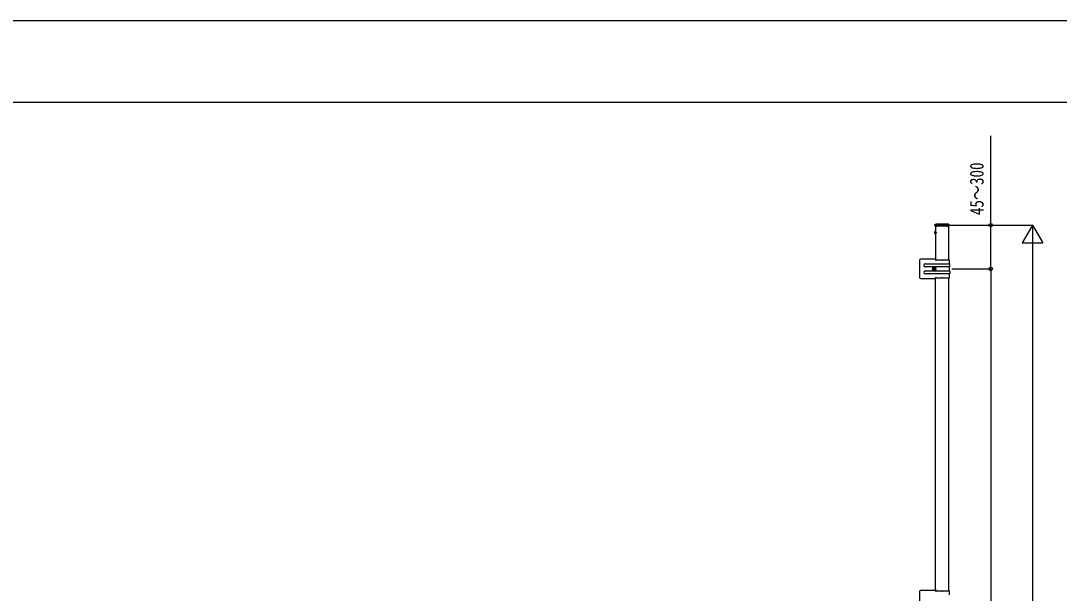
# Model space of a CAD drawing. Units: millimetres, scale not verified. Extents: x -4205 to 4205, y -2970 to 2970.
# Drawn here: x 264 to 2747, y 1603 to 2970 of the extents above; entities that cross this region are included whole.
import ezdxf
from ezdxf.enums import TextEntityAlignment as Align

# ---------------------------------------------------------------- set-up
doc = ezdxf.new("R2010")
doc.units = ezdxf.units.MM
doc.header["$LTSCALE"] = 10
for name, color, linetype in [('0-3_YKK_A1', 4, 'Continuous'), ('0-4_YKK_D', 6, 'Continuous'), ('0-5_YKK_ZWAK', 7, 'Continuous')]:
    doc.layers.add(name, color=color, linetype=linetype)
doc.styles.add('ＭＳ ゴシック', font='')
doc.styles.get('ＭＳ ゴシック').set_extended_font_data('MS Gothic')

msp = doc.modelspace()

# ---------------------------------------------------------------- linework, layer by layer
at = {"layer": '0-3_YKK_A1'}
for p, q in [((2453.94, 2483.79), (2451.73, 2483.79)), ((2454.22, 2483.79), (2453.94, 2483.79)), ((2479.85, 2483.79), (2454.22, 2483.79)), ((2480.13, 2483.79), (2479.85, 2483.79)), ((2482.34, 2483.79), (2480.13, 2483.79)), ((2447.69, 2464.29), (2454.27, 2464.29)), ((2486.3, 2481.79), (2447.97, 2481.79)), ((2449.23, 2466.34), (2451.04, 2465.43)), ((2449.23, 2462.24), (2451.04, 2463.14)), ((2450.54, 2479.59), (2450.74, 2482.85)), ((2450.54, 2479.59), (2452.86, 2479.59)), ((2450.84, 2479.29), (2453.13, 2479.29)), ((2451.65, 2464.29), (2451.04, 2465.43)), ((2451.65, 2464.29), (2451.04, 2463.14)), ((2451.19, 2479.29), (2451.19, 2400.29)), ((2483.19, 2479.29), (2451.19, 2479.29)), ((2451.19, 2460.69), (2451.19, 2467.88)), ((2454.22, 2479.59), (2452.86, 2479.59)), ((2479.85, 2479.59), (2454.22, 2479.59)), ((2479.85, 2479.29), (2454.22, 2479.29)), ((2481.22, 2479.59), (2479.85, 2479.59)), ((2480.94, 2479.29), (2483.24, 2479.29)), ((2481.22, 2479.59), (2483.54, 2479.59)), ((2483.19, 2398.29), (2483.19, 2479.29)), ((2483.54, 2479.59), (2483.34, 2482.85)), ((2413.19, 2397.79), (2413.19, 2356.79)), ((2451.19, 2400.29), (2415.69, 2400.29)), ((2426.99, 2389.29), (2484.69, 2389.29)), ((2451.19, 2403.29), (2451.19, 2398.29)), ((2451.48, 2398.29), (2451.19, 2398.29)), ((2466.48, 2398.29), (2452.91, 2398.29)), ((2484.69, 2398.29), (2467.91, 2398.29)), ((2484.69, 2389.29), (2484.69, 2398.29)), ((2485.69, 2383.29), (2485.69, 2388.29)), ((2484.69, 2382.29), (2426.99, 2382.29)), ((2426.99, 2372.29), (2484.69, 2372.29)), ((2484.69, 2365.29), (2426.99, 2365.29)), ((2452.24, 2377.29), (2443.74, 2377.29)), ((2447.58, 2376.04), (2447.58, 2375.21)), ((2447.99, 2383.54), (2447.99, 2371.04)), ((2448.41, 2378.53), (2448.41, 2379.36)), ((2484.69, 2372.29), (2484.69, 2382.29)), ((2484.69, 2356.29), (2484.69, 2365.29)), ((2485.69, 2371.29), (2485.69, 2366.29)), ((2415.69, 2354.29), (2451.19, 2354.29)), ((2451.19, 2356.29), (2451.48, 2356.29)), ((2451.19, 2356.29), (2451.19, 2354.29)), ((2451.19, 1609.29), (2451.19, 2354.29)), ((2452.91, 2356.29), (2466.48, 2356.29)), ((2467.91, 2356.29), (2484.69, 2356.29)), ((2483.19, 1607.29), (2483.19, 2356.29)), ((2413.19, 1606.79), (2413.19, 1565.79)), ((2451.19, 1609.29), (2415.69, 1609.29)), ((2451.19, 1612.29), (2451.19, 1607.29)), ((2451.48, 1607.29), (2451.19, 1607.29)), ((2466.48, 1607.29), (2452.91, 1607.29)), ((2484.69, 1607.29), (2467.91, 1607.29)), ((2484.69, 1598.29), (2484.69, 1607.29))]:
    msp.add_line(p, q, dxfattribs=at)
for points in [[(2453.13, 2479.29), (2453.2, 2479.29), (2453.29, 2479.29), (2453.39, 2479.29), (2453.5, 2479.29), (2453.62, 2479.29), (2453.76, 2479.29), (2453.9, 2479.29), (2454.06, 2479.29), (2454.22, 2479.29)], [(2479.85, 2479.29), (2480.02, 2479.29), (2480.17, 2479.29), (2480.32, 2479.29), (2480.45, 2479.29), (2480.57, 2479.29), (2480.68, 2479.29), (2480.78, 2479.29), (2480.87, 2479.29), (2480.94, 2479.29)], [(2446.75, 2377.7), (2445.92, 2377.7), (2445.92, 2376.87), (2446.75, 2376.87)], [(2448.41, 2379.36), (2447.58, 2379.36), (2447.58, 2378.53)], [(2447.58, 2375.21), (2448.41, 2375.21), (2448.41, 2376.04)], [(2449.24, 2376.87), (2450.07, 2376.87), (2450.07, 2377.7), (2449.24, 2377.7)]]:
    msp.add_lwpolyline(points, dxfattribs=at)
msp.add_circle((2447.99, 2377.29), 4.25, dxfattribs=at)
for centre, radius, start, end in [((2451.73, 2482.79), 1, 90, 176.5), ((2482.34, 2482.79), 1, 3.5, 90), ((2452.89, 2464.29), 4.2, 117.28096, 242.71904), ((2450.84, 2479.59), 0.3, 180, 270), ((2451.04, 2467.88), 0.154, 0, 117.28096), ((2451.04, 2460.69), 0.154, 242.71904, 0), ((2483.24, 2479.59), 0.3, 270, 0), ((2415.69, 2397.79), 2.5, 90, 180), ((2426.99, 2385.79), 3.5, 90, 270), ((2452.19, 2398.99), 1, 224.427, 315.573), ((2467.19, 2398.99), 1, 224.427, 315.573), ((2484.69, 2388.29), 1, 0, 90), ((2426.99, 2368.79), 3.5, 90, 270), ((2446.75, 2378.53), 0.83, 270, 0), ((2446.75, 2376.04), 0.83, 0, 90), ((2449.24, 2378.53), 0.83, 180, 270), ((2449.24, 2376.04), 0.83, 90, 180), ((2484.69, 2383.29), 1, 270, 0), ((2484.69, 2371.29), 1, 0, 90), ((2484.69, 2366.29), 1, 270, 0), ((2415.69, 2356.79), 2.5, 180, 270), ((2452.19, 2355.59), 1, 44.427, 135.573), ((2467.19, 2355.59), 1, 44.427, 135.573), ((2415.69, 1606.79), 2.5, 90, 180), ((2452.19, 1607.99), 1, 224.427, 315.573), ((2467.19, 1607.99), 1, 224.427, 315.573)]:
    msp.add_arc(centre, radius, start, end, dxfattribs=at)
at = {"layer": '0-4_YKK_D'}
for p, q in [((2487.3, 2481.79), (2584.19, 2481.79)), ((2487.3, 2481.79), (2684.19, 2481.79)), ((2683.19, 2481.79), (2658.69, 2439.35)), ((2683.19, 2481.79), (2707.69, 2439.35)), ((2683.19, 2481.79), (2683.19, 2396.92)), ((2658.69, 2439.35), (2707.69, 2439.35)), ((2683.19, 2432.79), (2683.19, 530.79)), ((2490.39, 2377.29), (2584.19, 2377.29)), ((2490.39, 2377.29), (2584.19, 2377.29)), ((2583.19, 2377.29), (2583.19, 586.29))]:
    msp.add_line(p, q, dxfattribs=at)
msp.add_lwpolyline([(2583.19, 2377.29), (2583.19, 2481.79), (2583.19, 2695.19)], dxfattribs=at)
for centre in [(2583.19, 2481.79), (2583.19, 2377.29), (2583.19, 2377.29)]:
    msp.add_circle(centre, 4.25, dxfattribs=at)
at = {"layer": '0-5_YKK_ZWAK'}
msp.add_line((3895.02, 2775), (-3904.98, 2775), dxfattribs=at)
msp.add_lwpolyline([(-4205, -2970), (4205, -2970), (4205, 2970), (-4205, 2970)], close=True, dxfattribs=at)

# ---------------------------------------------------------------- texts
at = {"layer": '0-4_YKK_D', "style": 'ＭＳ ゴシック', "width": 0.8}
msp.add_text('45～300', height=32.99, rotation=90, dxfattribs=at).set_placement((2576.19, 2505.79), align=Align.BOTTOM_LEFT)

doc.saveas('drawing.dxf')
